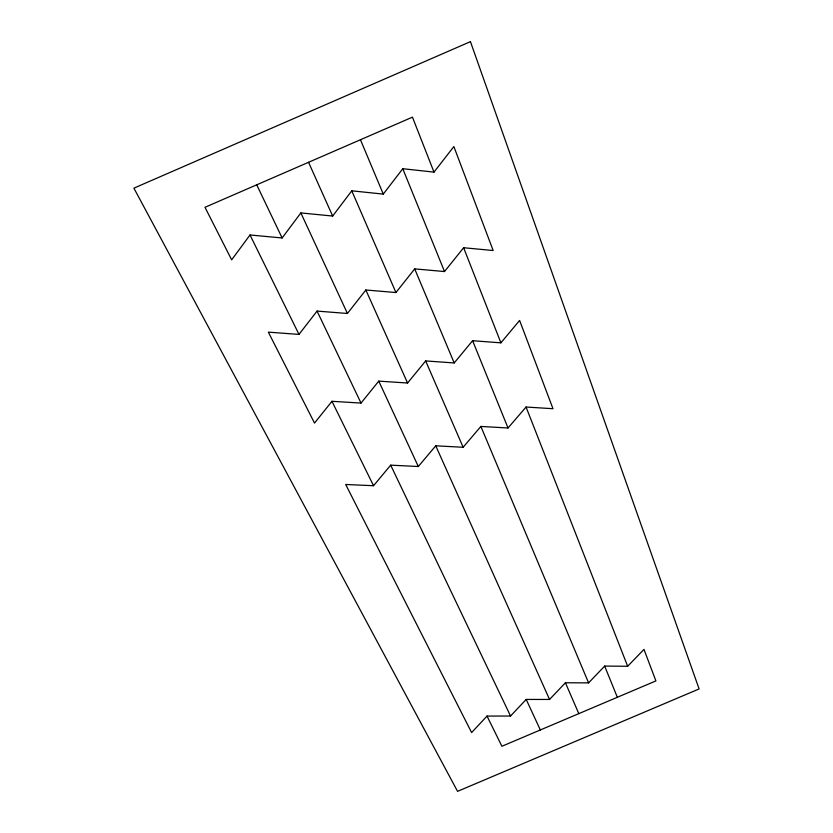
<?xml version="1.0" encoding="UTF-8"?>
<svg xmlns="http://www.w3.org/2000/svg" width="833" height="833" viewBox="0 0 833 833"><rect width="100%" height="100%" fill="white"/><g stroke="black" fill="none" stroke-linecap="round" stroke-linejoin="round"><path stroke-width="1.25" d="M250.015 234.979L231.657 259.844L204.991 207.302L412.45 117.151L433.993 172.119L402.776 168.714L383.284 194.099L351.776 190.83L332.669 216.049L300.859 212.925L282.127 237.967L250.015 234.979L298.995 334.408L317.061 311.084L347.434 313.479L365.843 289.999L395.946 292.529L414.699 268.882L444.52 271.548L463.627 247.734L493.178 250.525L453.86 146.546L433.993 172.119M487.024 716.078L501.903 746.274L655.904 680.915L643.982 649.386L627.665 666.275L604.675 666.088L588.587 682.883L565.409 682.768L549.551 699.46L526.196 699.428L510.556 716.026L487.024 716.078L471.613 732.571L345.685 484.483L373.548 485.722L390.687 465.158L418.312 466.511L435.742 445.811L463.138 447.269L480.87 426.434L508.026 427.995L526.06 407.025L552.987 408.711L519.615 320.455L500.904 342.842L472.603 340.707L454.204 362.949L425.653 360.928L407.576 383.024L378.765 381.129L361.012 403.068L331.951 401.298L314.52 423.091L268.351 332.138L298.995 334.408M331.951 401.298L373.548 485.722M256.731 184.822L282.127 237.967M317.061 311.084L361.012 403.068M390.687 465.158L510.556 716.026M300.859 212.925L347.434 313.479M378.765 381.129L418.312 466.511M526.196 699.428L540.336 729.958M308.554 162.3L332.669 216.049M365.843 289.999L407.576 383.024M435.742 445.811L549.551 699.46M351.776 190.83L395.946 292.529M425.653 360.928L463.138 447.269M565.409 682.768L578.81 713.631M360.46 139.746L383.284 194.099M414.699 268.882L454.204 362.949M480.87 426.434L588.587 682.883M402.776 168.714L444.52 271.548M472.603 340.707L508.026 427.995M604.675 666.088L617.336 697.283M463.627 247.734L500.904 342.842M526.06 407.025L627.665 666.275M470.437 41.65L133.894 188.154L457.556 791.35L699.106 688.943L470.437 41.65"/></g></svg>
